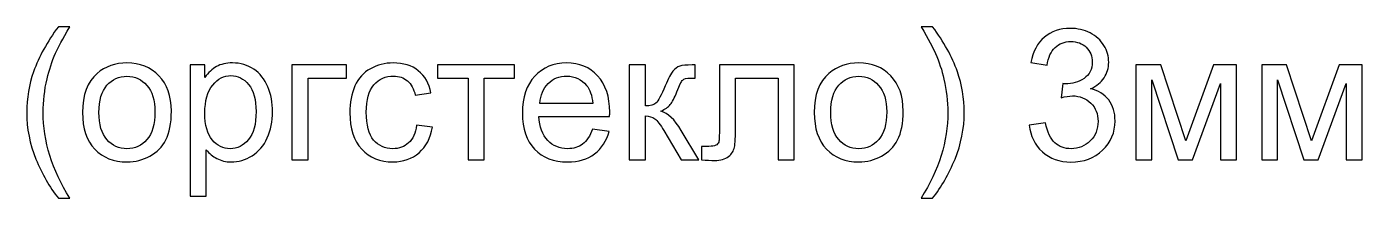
# Model space of a CAD drawing. Header units: centimetres. Extents: x -73.3 to 26.2, y -19.8 to 24.4.
# Drawn here: x 19.98 to 26.17, y 1.33 to 2.13 of the extents above; entities that cross this region are included whole.
import ezdxf

# ---------------------------------------------------------------- set-up
doc = ezdxf.new("R2010")
doc.units = ezdxf.units.CM
doc.header["$MEASUREMENT"] = 0
doc.layers.add('layer 1', color=7, linetype='Continuous')

msp = doc.modelspace()

# ---------------------------------------------------------------- linework, layer by layer
at = {"layer": 'layer 1', "color": 250}
for points, knots in [([(20.12897, 1.33345), (20.08805, 1.38524), (20.05333, 1.44577), (20.02497, 1.5152), (20.02497, 1.5152), (19.99661, 1.58463), (19.9825, 1.6566), (19.9825, 1.73096), (19.9825, 1.73096), (19.9825, 1.79658), (19.99308, 1.85937), (20.01425, 1.91934), (20.01425, 1.91934), (20.03908, 1.98905), (20.07732, 2.05848), (20.12897, 2.12763), (20.12897, 2.12763), (20.12897, 2.12763), (20.18231, 2.12763), (20.18231, 2.12763), (20.18231, 2.12763), (20.14901, 2.07033), (20.12685, 2.02941), (20.11613, 2.00486), (20.11613, 2.00486), (20.09934, 1.9669), (20.08607, 1.92725), (20.07648, 1.8859), (20.07648, 1.8859), (20.06462, 1.8344), (20.0587, 1.78261), (20.0587, 1.73054), (20.0587, 1.73054), (20.0587, 1.59803), (20.0999, 1.46567), (20.18231, 1.33345), (20.18231, 1.33345), (20.18231, 1.33345), (20.12897, 1.33345), (20.12897, 1.33345)], [0, 0, 0, 0, 0.0909091, 0.0909091, 0.0909091, 0.0909091, 0.1818182, 0.1818182, 0.1818182, 0.1818182, 0.2727273, 0.2727273, 0.2727273, 0.2727273, 0.3636364, 0.3636364, 0.3636364, 0.3636364, 0.4545455, 0.4545455, 0.4545455, 0.4545455, 0.5454545, 0.5454545, 0.5454545, 0.5454545, 0.6363636, 0.6363636, 0.6363636, 0.6363636, 0.7272727, 0.7272727, 0.7272727, 0.7272727, 0.8181818, 0.8181818, 0.8181818, 0.8181818, 1, 1, 1, 1]), ([(24.17647, 1.33345), (24.17647, 1.33345), (24.12313, 1.33345), (24.12313, 1.33345), (24.12313, 1.33345), (24.20554, 1.46567), (24.24674, 1.59803), (24.24674, 1.73054), (24.24674, 1.73054), (24.24674, 1.78233), (24.24081, 1.83369), (24.22896, 1.88463), (24.22896, 1.88463), (24.21965, 1.92598), (24.20652, 1.96563), (24.18973, 2.00373), (24.18973, 2.00373), (24.17901, 2.02842), (24.15671, 2.06977), (24.12313, 2.12763), (24.12313, 2.12763), (24.12313, 2.12763), (24.17647, 2.12763), (24.17647, 2.12763), (24.17647, 2.12763), (24.22811, 2.05848), (24.26636, 1.98905), (24.29119, 1.91934), (24.29119, 1.91934), (24.31236, 1.85937), (24.32294, 1.79658), (24.32294, 1.73096), (24.32294, 1.73096), (24.32294, 1.6566), (24.30869, 1.58463), (24.28018, 1.5152), (24.28018, 1.5152), (24.25182, 1.44577), (24.21725, 1.38524), (24.17647, 1.33345)], [0, 0, 0, 0, 0.0909091, 0.0909091, 0.0909091, 0.0909091, 0.1818182, 0.1818182, 0.1818182, 0.1818182, 0.2727273, 0.2727273, 0.2727273, 0.2727273, 0.3636364, 0.3636364, 0.3636364, 0.3636364, 0.4545455, 0.4545455, 0.4545455, 0.4545455, 0.5454545, 0.5454545, 0.5454545, 0.5454545, 0.6363636, 0.6363636, 0.6363636, 0.6363636, 0.7272727, 0.7272727, 0.7272727, 0.7272727, 0.8181818, 0.8181818, 0.8181818, 0.8181818, 1, 1, 1, 1]), ([(24.62421, 1.67212), (24.62421, 1.67212), (24.69872, 1.68228), (24.69872, 1.68228), (24.69872, 1.68228), (24.70732, 1.63994), (24.72172, 1.60946), (24.74218, 1.59084), (24.74218, 1.59084), (24.76264, 1.57221), (24.78776, 1.5629), (24.81753, 1.5629), (24.81753, 1.5629), (24.85281, 1.5629), (24.88259, 1.57503), (24.90657, 1.5993), (24.90657, 1.5993), (24.93056, 1.62357), (24.94256, 1.65363), (24.94256, 1.68947), (24.94256, 1.68947), (24.94256, 1.72362), (24.93141, 1.75185), (24.90897, 1.77414), (24.90897, 1.77414), (24.88668, 1.7963), (24.85831, 1.80744), (24.82374, 1.80744), (24.82374, 1.80744), (24.80963, 1.80744), (24.79213, 1.80462), (24.77111, 1.79912), (24.77111, 1.79912), (24.77111, 1.79912), (24.77943, 1.86431), (24.77943, 1.86431), (24.77943, 1.86431), (24.78437, 1.86375), (24.78846, 1.86346), (24.79143, 1.86346), (24.79143, 1.86346), (24.82332, 1.86346), (24.85182, 1.87179), (24.87736, 1.8883), (24.87736, 1.8883), (24.90276, 1.90481), (24.91546, 1.93021), (24.91546, 1.9645), (24.91546, 1.9645), (24.91546, 1.99174), (24.90615, 2.01431), (24.88767, 2.03223), (24.88767, 2.03223), (24.86918, 2.05016), (24.84533, 2.05905), (24.81612, 2.05905), (24.81612, 2.05905), (24.78705, 2.05905), (24.76292, 2.04987), (24.74359, 2.03153), (24.74359, 2.03153), (24.72426, 2.01318), (24.71184, 1.98567), (24.70634, 1.94898), (24.70634, 1.94898), (24.70634, 1.94898), (24.63183, 1.96253), (24.63183, 1.96253), (24.63183, 1.96253), (24.641, 2.01248), (24.6616, 2.05128), (24.69392, 2.0788), (24.69392, 2.0788), (24.72609, 2.10632), (24.76631, 2.12001), (24.81429, 2.12001), (24.81429, 2.12001), (24.84731, 2.12001), (24.87779, 2.11295), (24.90559, 2.0987), (24.90559, 2.0987), (24.93353, 2.08459), (24.95483, 2.06525), (24.96951, 2.04084), (24.96951, 2.04084), (24.98433, 2.01629), (24.99166, 1.99032), (24.99166, 1.96281), (24.99166, 1.96281), (24.99166, 1.9367), (24.98461, 1.91299), (24.97064, 1.89155), (24.97064, 1.89155), (24.95653, 1.8701), (24.93564, 1.85302), (24.90813, 1.84032), (24.90813, 1.84032), (24.94397, 1.83214), (24.97177, 1.81492), (24.99166, 1.78882), (24.99166, 1.78882), (25.01142, 1.76285), (25.0213, 1.73011), (25.0213, 1.69103), (25.0213, 1.69103), (25.0213, 1.63811), (25.00197, 1.59309), (24.96344, 1.55626), (24.96344, 1.55626), (24.92478, 1.51943), (24.87595, 1.50109), (24.81697, 1.50109), (24.81697, 1.50109), (24.76377, 1.50109), (24.7196, 1.51704), (24.68446, 1.54879), (24.68446, 1.54879), (24.64919, 1.58054), (24.62915, 1.6216), (24.62421, 1.67212)], [0, 0, 0, 0, 0.0322581, 0.0322581, 0.0322581, 0.0322581, 0.0645161, 0.0645161, 0.0645161, 0.0645161, 0.0967742, 0.0967742, 0.0967742, 0.0967742, 0.1290323, 0.1290323, 0.1290323, 0.1290323, 0.1612903, 0.1612903, 0.1612903, 0.1612903, 0.1935484, 0.1935484, 0.1935484, 0.1935484, 0.2258065, 0.2258065, 0.2258065, 0.2258065, 0.2580645, 0.2580645, 0.2580645, 0.2580645, 0.2903226, 0.2903226, 0.2903226, 0.2903226, 0.3225806, 0.3225806, 0.3225806, 0.3225806, 0.3548387, 0.3548387, 0.3548387, 0.3548387, 0.3870968, 0.3870968, 0.3870968, 0.3870968, 0.4193548, 0.4193548, 0.4193548, 0.4193548, 0.4516129, 0.4516129, 0.4516129, 0.4516129, 0.483871, 0.483871, 0.483871, 0.483871, 0.516129, 0.516129, 0.516129, 0.516129, 0.5483871, 0.5483871, 0.5483871, 0.5483871, 0.5806452, 0.5806452, 0.5806452, 0.5806452, 0.6129032, 0.6129032, 0.6129032, 0.6129032, 0.6451613, 0.6451613, 0.6451613, 0.6451613, 0.6774194, 0.6774194, 0.6774194, 0.6774194, 0.7096774, 0.7096774, 0.7096774, 0.7096774, 0.7419355, 0.7419355, 0.7419355, 0.7419355, 0.7741935, 0.7741935, 0.7741935, 0.7741935, 0.8064516, 0.8064516, 0.8064516, 0.8064516, 0.8387097, 0.8387097, 0.8387097, 0.8387097, 0.8709677, 0.8709677, 0.8709677, 0.8709677, 0.9032258, 0.9032258, 0.9032258, 0.9032258, 0.9354839, 0.9354839, 0.9354839, 0.9354839, 1, 1, 1, 1]), ([(20.24073, 1.73096), (20.24073, 1.8121), (20.26331, 1.87221), (20.3086, 1.9113), (20.3086, 1.9113), (20.34628, 1.94376), (20.39243, 1.95999), (20.44675, 1.95999), (20.44675, 1.95999), (20.50701, 1.95999), (20.5564, 1.94023), (20.59478, 1.90072), (20.59478, 1.90072), (20.63302, 1.86135), (20.65221, 1.80674), (20.65221, 1.73717), (20.65221, 1.73717), (20.65221, 1.68073), (20.64375, 1.63642), (20.62681, 1.6041), (20.62681, 1.6041), (20.60988, 1.57179), (20.58518, 1.54667), (20.55273, 1.52875), (20.55273, 1.52875), (20.52041, 1.51083), (20.48499, 1.50194), (20.44675, 1.50194), (20.44675, 1.50194), (20.38523, 1.50194), (20.33556, 1.52155), (20.2976, 1.56092), (20.2976, 1.56092), (20.25964, 1.60029), (20.24073, 1.65702), (20.24073, 1.73096)], [0, 0, 0, 0, 0.1, 0.1, 0.1, 0.1, 0.2, 0.2, 0.2, 0.2, 0.3, 0.3, 0.3, 0.3, 0.4, 0.4, 0.4, 0.4, 0.5, 0.5, 0.5, 0.5, 0.6, 0.6, 0.6, 0.6, 0.7, 0.7, 0.7, 0.7, 0.8, 0.8, 0.8, 0.8, 1, 1, 1, 1]), ([(20.73956, 1.34276), (20.73956, 1.34276), (20.73956, 1.95067), (20.73956, 1.95067), (20.73956, 1.95067), (20.73956, 1.95067), (20.80729, 1.95067), (20.80729, 1.95067), (20.80729, 1.95067), (20.80729, 1.95067), (20.80729, 1.89296), (20.80729, 1.89296), (20.80729, 1.89296), (20.82324, 1.91525), (20.8413, 1.93204), (20.86148, 1.94319), (20.86148, 1.94319), (20.88152, 1.95434), (20.90593, 1.95999), (20.93458, 1.95999), (20.93458, 1.95999), (20.97211, 1.95999), (21.00513, 1.95039), (21.03378, 1.93106), (21.03378, 1.93106), (21.06242, 1.91187), (21.08401, 1.88463), (21.09869, 1.84964), (21.09869, 1.84964), (21.11322, 1.8145), (21.12056, 1.77612), (21.12056, 1.73421), (21.12056, 1.73421), (21.12056, 1.68947), (21.11252, 1.64912), (21.09643, 1.61313), (21.09643, 1.61313), (21.08034, 1.57729), (21.05692, 1.54977), (21.02616, 1.53058), (21.02616, 1.53058), (20.99554, 1.51153), (20.96322, 1.50194), (20.92936, 1.50194), (20.92936, 1.50194), (20.90452, 1.50194), (20.88222, 1.50716), (20.86261, 1.5176), (20.86261, 1.5176), (20.84285, 1.52804), (20.82677, 1.54117), (20.81407, 1.55711), (20.81407, 1.55711), (20.81407, 1.55711), (20.81407, 1.34276), (20.81407, 1.34276), (20.81407, 1.34276), (20.81407, 1.34276), (20.73956, 1.34276), (20.73956, 1.34276)], [0, 0, 0, 0, 0.0625, 0.0625, 0.0625, 0.0625, 0.125, 0.125, 0.125, 0.125, 0.1875, 0.1875, 0.1875, 0.1875, 0.25, 0.25, 0.25, 0.25, 0.3125, 0.3125, 0.3125, 0.3125, 0.375, 0.375, 0.375, 0.375, 0.4375, 0.4375, 0.4375, 0.4375, 0.5, 0.5, 0.5, 0.5, 0.5625, 0.5625, 0.5625, 0.5625, 0.625, 0.625, 0.625, 0.625, 0.6875, 0.6875, 0.6875, 0.6875, 0.75, 0.75, 0.75, 0.75, 0.8125, 0.8125, 0.8125, 0.8125, 0.875, 0.875, 0.875, 0.875, 1, 1, 1, 1]), ([(21.21045, 1.95067), (21.21045, 1.95067), (21.4636, 1.95067), (21.4636, 1.95067), (21.4636, 1.95067), (21.4636, 1.95067), (21.4636, 1.88886), (21.4636, 1.88886), (21.4636, 1.88886), (21.4636, 1.88886), (21.28496, 1.88886), (21.28496, 1.88886), (21.28496, 1.88886), (21.28496, 1.88886), (21.28496, 1.51125), (21.28496, 1.51125), (21.28496, 1.51125), (21.28496, 1.51125), (21.21045, 1.51125), (21.21045, 1.51125), (21.21045, 1.51125), (21.21045, 1.51125), (21.21045, 1.95067), (21.21045, 1.95067)], [0, 0, 0, 0, 0.1428571, 0.1428571, 0.1428571, 0.1428571, 0.2857143, 0.2857143, 0.2857143, 0.2857143, 0.4285714, 0.4285714, 0.4285714, 0.4285714, 0.5714286, 0.5714286, 0.5714286, 0.5714286, 0.7142857, 0.7142857, 0.7142857, 0.7142857, 1, 1, 1, 1]), ([(21.78759, 1.67212), (21.78759, 1.67212), (21.8604, 1.66196), (21.8604, 1.66196), (21.8604, 1.66196), (21.85236, 1.61186), (21.83204, 1.57277), (21.79916, 1.54441), (21.79916, 1.54441), (21.76628, 1.51605), (21.72578, 1.50194), (21.67795, 1.50194), (21.67795, 1.50194), (21.61798, 1.50194), (21.56971, 1.52155), (21.53331, 1.56078), (21.53331, 1.56078), (21.49676, 1.60001), (21.47856, 1.65617), (21.47856, 1.72927), (21.47856, 1.72927), (21.47856, 1.77668), (21.48646, 1.81803), (21.50212, 1.85359), (21.50212, 1.85359), (21.51779, 1.88901), (21.54163, 1.91568), (21.57381, 1.93331), (21.57381, 1.93331), (21.60584, 1.9511), (21.64069, 1.95999), (21.67851, 1.95999), (21.67851, 1.95999), (21.72607, 1.95999), (21.76515, 1.94799), (21.79535, 1.92386), (21.79535, 1.92386), (21.82569, 1.89973), (21.84516, 1.86544), (21.85363, 1.82113), (21.85363, 1.82113), (21.85363, 1.82113), (21.78166, 1.81012), (21.78166, 1.81012), (21.78166, 1.81012), (21.77475, 1.83962), (21.76261, 1.86177), (21.74498, 1.87673), (21.74498, 1.87673), (21.72748, 1.89155), (21.70631, 1.89902), (21.68148, 1.89902), (21.68148, 1.89902), (21.64394, 1.89902), (21.61346, 1.88562), (21.58989, 1.85881), (21.58989, 1.85881), (21.56647, 1.83186), (21.55476, 1.78952), (21.55476, 1.73138), (21.55476, 1.73138), (21.55476, 1.6724), (21.56605, 1.62964), (21.58862, 1.60297), (21.58862, 1.60297), (21.61134, 1.5763), (21.64084, 1.5629), (21.6771, 1.5629), (21.6771, 1.5629), (21.70645, 1.5629), (21.73086, 1.57179), (21.75034, 1.58971), (21.75034, 1.58971), (21.76995, 1.60749), (21.78237, 1.635), (21.78759, 1.67212)], [0, 0, 0, 0, 0.05, 0.05, 0.05, 0.05, 0.1, 0.1, 0.1, 0.1, 0.15, 0.15, 0.15, 0.15, 0.2, 0.2, 0.2, 0.2, 0.25, 0.25, 0.25, 0.25, 0.3, 0.3, 0.3, 0.3, 0.35, 0.35, 0.35, 0.35, 0.4, 0.4, 0.4, 0.4, 0.45, 0.45, 0.45, 0.45, 0.5, 0.5, 0.5, 0.5, 0.55, 0.55, 0.55, 0.55, 0.6, 0.6, 0.6, 0.6, 0.65, 0.65, 0.65, 0.65, 0.7, 0.7, 0.7, 0.7, 0.75, 0.75, 0.75, 0.75, 0.8, 0.8, 0.8, 0.8, 0.85, 0.85, 0.85, 0.85, 0.9, 0.9, 0.9, 0.9, 1, 1, 1, 1]), ([(21.88496, 1.95067), (21.88496, 1.95067), (22.24056, 1.95067), (22.24056, 1.95067), (22.24056, 1.95067), (22.24056, 1.95067), (22.24056, 1.88886), (22.24056, 1.88886), (22.24056, 1.88886), (22.24056, 1.88886), (22.10002, 1.88886), (22.10002, 1.88886), (22.10002, 1.88886), (22.10002, 1.88886), (22.10002, 1.51125), (22.10002, 1.51125), (22.10002, 1.51125), (22.10002, 1.51125), (22.02551, 1.51125), (22.02551, 1.51125), (22.02551, 1.51125), (22.02551, 1.51125), (22.02551, 1.88886), (22.02551, 1.88886), (22.02551, 1.88886), (22.02551, 1.88886), (21.88496, 1.88886), (21.88496, 1.88886), (21.88496, 1.88886), (21.88496, 1.88886), (21.88496, 1.95067), (21.88496, 1.95067)], [0, 0, 0, 0, 0.1111111, 0.1111111, 0.1111111, 0.1111111, 0.2222222, 0.2222222, 0.2222222, 0.2222222, 0.3333333, 0.3333333, 0.3333333, 0.3333333, 0.4444444, 0.4444444, 0.4444444, 0.4444444, 0.5555556, 0.5555556, 0.5555556, 0.5555556, 0.6666667, 0.6666667, 0.6666667, 0.6666667, 0.7777778, 0.7777778, 0.7777778, 0.7777778, 1, 1, 1, 1]), ([(22.60195, 1.65349), (22.60195, 1.65349), (22.679, 1.64333), (22.679, 1.64333), (22.679, 1.64333), (22.667, 1.5986), (22.64457, 1.56374), (22.61183, 1.53905), (22.61183, 1.53905), (22.57909, 1.51435), (22.53732, 1.50194), (22.48638, 1.50194), (22.48638, 1.50194), (22.42232, 1.50194), (22.37152, 1.52169), (22.33398, 1.5612), (22.33398, 1.5612), (22.29644, 1.60057), (22.27768, 1.65603), (22.27768, 1.72729), (22.27768, 1.72729), (22.27768, 1.80095), (22.29659, 1.85824), (22.33454, 1.89888), (22.33454, 1.89888), (22.3725, 1.93967), (22.42175, 1.95999), (22.48229, 1.95999), (22.48229, 1.95999), (22.54085, 1.95999), (22.58869, 1.94009), (22.6258, 1.90015), (22.6258, 1.90015), (22.66291, 1.86022), (22.68154, 1.80406), (22.68154, 1.73167), (22.68154, 1.73167), (22.68154, 1.72729), (22.6814, 1.72066), (22.68112, 1.71191), (22.68112, 1.71191), (22.68112, 1.71191), (22.35388, 1.71191), (22.35388, 1.71191), (22.35388, 1.71191), (22.3567, 1.66379), (22.37025, 1.62682), (22.3948, 1.60128), (22.3948, 1.60128), (22.41921, 1.57574), (22.44983, 1.5629), (22.48638, 1.5629), (22.48638, 1.5629), (22.51362, 1.5629), (22.5369, 1.57009), (22.55609, 1.58449), (22.55609, 1.58449), (22.57542, 1.59888), (22.59066, 1.62188), (22.60195, 1.65349)], [0, 0, 0, 0, 0.0625, 0.0625, 0.0625, 0.0625, 0.125, 0.125, 0.125, 0.125, 0.1875, 0.1875, 0.1875, 0.1875, 0.25, 0.25, 0.25, 0.25, 0.3125, 0.3125, 0.3125, 0.3125, 0.375, 0.375, 0.375, 0.375, 0.4375, 0.4375, 0.4375, 0.4375, 0.5, 0.5, 0.5, 0.5, 0.5625, 0.5625, 0.5625, 0.5625, 0.625, 0.625, 0.625, 0.625, 0.6875, 0.6875, 0.6875, 0.6875, 0.75, 0.75, 0.75, 0.75, 0.8125, 0.8125, 0.8125, 0.8125, 0.875, 0.875, 0.875, 0.875, 1, 1, 1, 1]), ([(22.77227, 1.95067), (22.77227, 1.95067), (22.84678, 1.95067), (22.84678, 1.95067), (22.84678, 1.95067), (22.84678, 1.95067), (22.84678, 1.76102), (22.84678, 1.76102), (22.84678, 1.76102), (22.87049, 1.76102), (22.88714, 1.76553), (22.89673, 1.77471), (22.89673, 1.77471), (22.90619, 1.78374), (22.92016, 1.81012), (22.93879, 1.85401), (22.93879, 1.85401), (22.95346, 1.88872), (22.96531, 1.91158), (22.97435, 1.92259), (22.97435, 1.92259), (22.98352, 1.9336), (22.99396, 1.94108), (23.00581, 1.94489), (23.00581, 1.94489), (23.01781, 1.9487), (23.03686, 1.95067), (23.06296, 1.95067), (23.06296, 1.95067), (23.06296, 1.95067), (23.07792, 1.95067), (23.07792, 1.95067), (23.07792, 1.95067), (23.07792, 1.95067), (23.07792, 1.88929), (23.07792, 1.88929), (23.07792, 1.88929), (23.07792, 1.88929), (23.05718, 1.88971), (23.05718, 1.88971), (23.05718, 1.88971), (23.03756, 1.88971), (23.025, 1.88675), (23.0195, 1.88096), (23.0195, 1.88096), (23.01372, 1.87489), (23.00483, 1.85683), (22.99297, 1.82678), (22.99297, 1.82678), (22.98168, 1.79799), (22.97138, 1.77809), (22.96193, 1.76709), (22.96193, 1.76709), (22.95261, 1.75608), (22.93808, 1.74606), (22.91847, 1.73689), (22.91847, 1.73689), (22.9505, 1.72828), (22.98211, 1.69851), (23.01315, 1.64742), (23.01315, 1.64742), (23.01315, 1.64742), (23.09485, 1.51125), (23.09485, 1.51125), (23.09485, 1.51125), (23.09485, 1.51125), (23.01301, 1.51125), (23.01301, 1.51125), (23.01301, 1.51125), (23.01301, 1.51125), (22.93244, 1.647), (22.93244, 1.647), (22.93244, 1.647), (22.91621, 1.67452), (22.9021, 1.69258), (22.8901, 1.70133), (22.8901, 1.70133), (22.87797, 1.71008), (22.86357, 1.71445), (22.84678, 1.71445), (22.84678, 1.71445), (22.84678, 1.71445), (22.84678, 1.51125), (22.84678, 1.51125), (22.84678, 1.51125), (22.84678, 1.51125), (22.77227, 1.51125), (22.77227, 1.51125), (22.77227, 1.51125), (22.77227, 1.51125), (22.77227, 1.95067), (22.77227, 1.95067)], [0, 0, 0, 0, 0.0416667, 0.0416667, 0.0416667, 0.0416667, 0.0833333, 0.0833333, 0.0833333, 0.0833333, 0.125, 0.125, 0.125, 0.125, 0.1666667, 0.1666667, 0.1666667, 0.1666667, 0.2083333, 0.2083333, 0.2083333, 0.2083333, 0.25, 0.25, 0.25, 0.25, 0.2916667, 0.2916667, 0.2916667, 0.2916667, 0.3333333, 0.3333333, 0.3333333, 0.3333333, 0.375, 0.375, 0.375, 0.375, 0.4166667, 0.4166667, 0.4166667, 0.4166667, 0.4583333, 0.4583333, 0.4583333, 0.4583333, 0.5, 0.5, 0.5, 0.5, 0.5416667, 0.5416667, 0.5416667, 0.5416667, 0.5833333, 0.5833333, 0.5833333, 0.5833333, 0.625, 0.625, 0.625, 0.625, 0.6666667, 0.6666667, 0.6666667, 0.6666667, 0.7083333, 0.7083333, 0.7083333, 0.7083333, 0.75, 0.75, 0.75, 0.75, 0.7916667, 0.7916667, 0.7916667, 0.7916667, 0.8333333, 0.8333333, 0.8333333, 0.8333333, 0.875, 0.875, 0.875, 0.875, 0.9166667, 0.9166667, 0.9166667, 0.9166667, 1, 1, 1, 1]), ([(23.1894, 1.95067), (23.1894, 1.95067), (23.53569, 1.95067), (23.53569, 1.95067), (23.53569, 1.95067), (23.53569, 1.95067), (23.53569, 1.51167), (23.53569, 1.51167), (23.53569, 1.51167), (23.53569, 1.51167), (23.46118, 1.51167), (23.46118, 1.51167), (23.46118, 1.51167), (23.46118, 1.51167), (23.46118, 1.88886), (23.46118, 1.88886), (23.46118, 1.88886), (23.46118, 1.88886), (23.2639, 1.88886), (23.2639, 1.88886), (23.2639, 1.88886), (23.2639, 1.88886), (23.2639, 1.67028), (23.2639, 1.67028), (23.2639, 1.67028), (23.2639, 1.61934), (23.26221, 1.58576), (23.25897, 1.56939), (23.25897, 1.56939), (23.25558, 1.55316), (23.24655, 1.53905), (23.23173, 1.52691), (23.23173, 1.52691), (23.21677, 1.51478), (23.19532, 1.50871), (23.16724, 1.50871), (23.16724, 1.50871), (23.14989, 1.50871), (23.12985, 1.50984), (23.10727, 1.51196), (23.10727, 1.51196), (23.10727, 1.51196), (23.10727, 1.5739), (23.10727, 1.5739), (23.10727, 1.5739), (23.10727, 1.5739), (23.13987, 1.5739), (23.13987, 1.5739), (23.13987, 1.5739), (23.15525, 1.5739), (23.16625, 1.57546), (23.17289, 1.5787), (23.17289, 1.5787), (23.17952, 1.58181), (23.18389, 1.58689), (23.18615, 1.5938), (23.18615, 1.5938), (23.18827, 1.60071), (23.1894, 1.62315), (23.1894, 1.66111), (23.1894, 1.66111), (23.1894, 1.66111), (23.1894, 1.95067), (23.1894, 1.95067)], [0, 0, 0, 0, 0.0588235, 0.0588235, 0.0588235, 0.0588235, 0.1176471, 0.1176471, 0.1176471, 0.1176471, 0.1764706, 0.1764706, 0.1764706, 0.1764706, 0.2352941, 0.2352941, 0.2352941, 0.2352941, 0.2941176, 0.2941176, 0.2941176, 0.2941176, 0.3529412, 0.3529412, 0.3529412, 0.3529412, 0.4117647, 0.4117647, 0.4117647, 0.4117647, 0.4705882, 0.4705882, 0.4705882, 0.4705882, 0.5294118, 0.5294118, 0.5294118, 0.5294118, 0.5882353, 0.5882353, 0.5882353, 0.5882353, 0.6470588, 0.6470588, 0.6470588, 0.6470588, 0.7058824, 0.7058824, 0.7058824, 0.7058824, 0.7647059, 0.7647059, 0.7647059, 0.7647059, 0.8235294, 0.8235294, 0.8235294, 0.8235294, 0.8823529, 0.8823529, 0.8823529, 0.8823529, 1, 1, 1, 1]), ([(23.62853, 1.73096), (23.62853, 1.8121), (23.65111, 1.87221), (23.6964, 1.9113), (23.6964, 1.9113), (23.73408, 1.94376), (23.78023, 1.95999), (23.83455, 1.95999), (23.83455, 1.95999), (23.89481, 1.95999), (23.9442, 1.94023), (23.98258, 1.90072), (23.98258, 1.90072), (24.02082, 1.86135), (24.04001, 1.80674), (24.04001, 1.73717), (24.04001, 1.73717), (24.04001, 1.68073), (24.03155, 1.63642), (24.01461, 1.6041), (24.01461, 1.6041), (23.99768, 1.57179), (23.97298, 1.54667), (23.94053, 1.52875), (23.94053, 1.52875), (23.90821, 1.51083), (23.87279, 1.50194), (23.83455, 1.50194), (23.83455, 1.50194), (23.77303, 1.50194), (23.72336, 1.52155), (23.6854, 1.56092), (23.6854, 1.56092), (23.64744, 1.60029), (23.62853, 1.65702), (23.62853, 1.73096)], [0, 0, 0, 0, 0.1, 0.1, 0.1, 0.1, 0.2, 0.2, 0.2, 0.2, 0.3, 0.3, 0.3, 0.3, 0.4, 0.4, 0.4, 0.4, 0.5, 0.5, 0.5, 0.5, 0.6, 0.6, 0.6, 0.6, 0.7, 0.7, 0.7, 0.7, 0.8, 0.8, 0.8, 0.8, 1, 1, 1, 1]), ([(25.11796, 1.95067), (25.11796, 1.95067), (25.23254, 1.95067), (25.23254, 1.95067), (25.23254, 1.95067), (25.23254, 1.95067), (25.34868, 1.59902), (25.34868, 1.59902), (25.34868, 1.59902), (25.34868, 1.59902), (25.47723, 1.95067), (25.47723, 1.95067), (25.47723, 1.95067), (25.47723, 1.95067), (25.58363, 1.95067), (25.58363, 1.95067), (25.58363, 1.95067), (25.58363, 1.95067), (25.58363, 1.51125), (25.58363, 1.51125), (25.58363, 1.51125), (25.58363, 1.51125), (25.50912, 1.51125), (25.50912, 1.51125), (25.50912, 1.51125), (25.50912, 1.51125), (25.50912, 1.86502), (25.50912, 1.86502), (25.50912, 1.86502), (25.50912, 1.86502), (25.37972, 1.51125), (25.37972, 1.51125), (25.37972, 1.51125), (25.37972, 1.51125), (25.31312, 1.51125), (25.31312, 1.51125), (25.31312, 1.51125), (25.31312, 1.51125), (25.19077, 1.88195), (25.19077, 1.88195), (25.19077, 1.88195), (25.19077, 1.88195), (25.19077, 1.51125), (25.19077, 1.51125), (25.19077, 1.51125), (25.19077, 1.51125), (25.11796, 1.51125), (25.11796, 1.51125), (25.11796, 1.51125), (25.11796, 1.51125), (25.11796, 1.95067), (25.11796, 1.95067)], [0, 0, 0, 0, 0.0714286, 0.0714286, 0.0714286, 0.0714286, 0.1428571, 0.1428571, 0.1428571, 0.1428571, 0.2142857, 0.2142857, 0.2142857, 0.2142857, 0.2857143, 0.2857143, 0.2857143, 0.2857143, 0.3571429, 0.3571429, 0.3571429, 0.3571429, 0.4285714, 0.4285714, 0.4285714, 0.4285714, 0.5, 0.5, 0.5, 0.5, 0.5714286, 0.5714286, 0.5714286, 0.5714286, 0.6428571, 0.6428571, 0.6428571, 0.6428571, 0.7142857, 0.7142857, 0.7142857, 0.7142857, 0.7857143, 0.7857143, 0.7857143, 0.7857143, 0.8571429, 0.8571429, 0.8571429, 0.8571429, 1, 1, 1, 1]), ([(25.70005, 1.95067), (25.70005, 1.95067), (25.81463, 1.95067), (25.81463, 1.95067), (25.81463, 1.95067), (25.81463, 1.95067), (25.93077, 1.59902), (25.93077, 1.59902), (25.93077, 1.59902), (25.93077, 1.59902), (26.05932, 1.95067), (26.05932, 1.95067), (26.05932, 1.95067), (26.05932, 1.95067), (26.16572, 1.95067), (26.16572, 1.95067), (26.16572, 1.95067), (26.16572, 1.95067), (26.16572, 1.51125), (26.16572, 1.51125), (26.16572, 1.51125), (26.16572, 1.51125), (26.09121, 1.51125), (26.09121, 1.51125), (26.09121, 1.51125), (26.09121, 1.51125), (26.09121, 1.86502), (26.09121, 1.86502), (26.09121, 1.86502), (26.09121, 1.86502), (25.96181, 1.51125), (25.96181, 1.51125), (25.96181, 1.51125), (25.96181, 1.51125), (25.89521, 1.51125), (25.89521, 1.51125), (25.89521, 1.51125), (25.89521, 1.51125), (25.77286, 1.88195), (25.77286, 1.88195), (25.77286, 1.88195), (25.77286, 1.88195), (25.77286, 1.51125), (25.77286, 1.51125), (25.77286, 1.51125), (25.77286, 1.51125), (25.70005, 1.51125), (25.70005, 1.51125), (25.70005, 1.51125), (25.70005, 1.51125), (25.70005, 1.95067), (25.70005, 1.95067)], [0, 0, 0, 0, 0.0714286, 0.0714286, 0.0714286, 0.0714286, 0.1428571, 0.1428571, 0.1428571, 0.1428571, 0.2142857, 0.2142857, 0.2142857, 0.2142857, 0.2857143, 0.2857143, 0.2857143, 0.2857143, 0.3571429, 0.3571429, 0.3571429, 0.3571429, 0.4285714, 0.4285714, 0.4285714, 0.4285714, 0.5, 0.5, 0.5, 0.5, 0.5714286, 0.5714286, 0.5714286, 0.5714286, 0.6428571, 0.6428571, 0.6428571, 0.6428571, 0.7142857, 0.7142857, 0.7142857, 0.7142857, 0.7857143, 0.7857143, 0.7857143, 0.7857143, 0.8571429, 0.8571429, 0.8571429, 0.8571429, 1, 1, 1, 1]), ([(20.31693, 1.73082), (20.31693, 1.67466), (20.32921, 1.63261), (20.35376, 1.60481), (20.35376, 1.60481), (20.37846, 1.57687), (20.40936, 1.5629), (20.44675, 1.5629), (20.44675, 1.5629), (20.48372, 1.5629), (20.51449, 1.57687), (20.53918, 1.60495), (20.53918, 1.60495), (20.56373, 1.63303), (20.57601, 1.67579), (20.57601, 1.73322), (20.57601, 1.73322), (20.57601, 1.78741), (20.56359, 1.82847), (20.5389, 1.85627), (20.5389, 1.85627), (20.5142, 1.88421), (20.48344, 1.89818), (20.44675, 1.89818), (20.44675, 1.89818), (20.40936, 1.89818), (20.37846, 1.88435), (20.35376, 1.85655), (20.35376, 1.85655), (20.32921, 1.82875), (20.31693, 1.78684), (20.31693, 1.73082)], [0, 0, 0, 0, 0.1111111, 0.1111111, 0.1111111, 0.1111111, 0.2222222, 0.2222222, 0.2222222, 0.2222222, 0.3333333, 0.3333333, 0.3333333, 0.3333333, 0.4444444, 0.4444444, 0.4444444, 0.4444444, 0.5555556, 0.5555556, 0.5555556, 0.5555556, 0.6666667, 0.6666667, 0.6666667, 0.6666667, 0.7777778, 0.7777778, 0.7777778, 0.7777778, 1, 1, 1, 1]), ([(20.80729, 1.72828), (20.80729, 1.67198), (20.81872, 1.63035), (20.84144, 1.6034), (20.84144, 1.6034), (20.8643, 1.57644), (20.89196, 1.5629), (20.92442, 1.5629), (20.92442, 1.5629), (20.95744, 1.5629), (20.98566, 1.57687), (21.00908, 1.60481), (21.00908, 1.60481), (21.03265, 1.63275), (21.04436, 1.67593), (21.04436, 1.73449), (21.04436, 1.73449), (21.04436, 1.79037), (21.03293, 1.83214), (21.00993, 1.85994), (21.00993, 1.85994), (20.98693, 1.88774), (20.95955, 1.90156), (20.92766, 1.90156), (20.92766, 1.90156), (20.89605, 1.90156), (20.86811, 1.88675), (20.84384, 1.85726), (20.84384, 1.85726), (20.81943, 1.82762), (20.80729, 1.78472), (20.80729, 1.72828)], [0, 0, 0, 0, 0.1111111, 0.1111111, 0.1111111, 0.1111111, 0.2222222, 0.2222222, 0.2222222, 0.2222222, 0.3333333, 0.3333333, 0.3333333, 0.3333333, 0.4444444, 0.4444444, 0.4444444, 0.4444444, 0.5555556, 0.5555556, 0.5555556, 0.5555556, 0.6666667, 0.6666667, 0.6666667, 0.6666667, 0.7777778, 0.7777778, 0.7777778, 0.7777778, 1, 1, 1, 1]), ([(22.35811, 1.77287), (22.35811, 1.77287), (22.6028, 1.77287), (22.6028, 1.77287), (22.6028, 1.77287), (22.59955, 1.80984), (22.5901, 1.8375), (22.57472, 1.85599), (22.57472, 1.85599), (22.55115, 1.88463), (22.52039, 1.89902), (22.48271, 1.89902), (22.48271, 1.89902), (22.44856, 1.89902), (22.41992, 1.88759), (22.39663, 1.86473), (22.39663, 1.86473), (22.37349, 1.84187), (22.36065, 1.81125), (22.35811, 1.77287)], [0, 0, 0, 0, 0.1666667, 0.1666667, 0.1666667, 0.1666667, 0.3333333, 0.3333333, 0.3333333, 0.3333333, 0.5, 0.5, 0.5, 0.5, 0.6666667, 0.6666667, 0.6666667, 0.6666667, 1, 1, 1, 1]), ([(23.70473, 1.73082), (23.70473, 1.67466), (23.71701, 1.63261), (23.74156, 1.60481), (23.74156, 1.60481), (23.76626, 1.57687), (23.79716, 1.5629), (23.83455, 1.5629), (23.83455, 1.5629), (23.87152, 1.5629), (23.90229, 1.57687), (23.92698, 1.60495), (23.92698, 1.60495), (23.95153, 1.63303), (23.96381, 1.67579), (23.96381, 1.73322), (23.96381, 1.73322), (23.96381, 1.78741), (23.95139, 1.82847), (23.9267, 1.85627), (23.9267, 1.85627), (23.902, 1.88421), (23.87124, 1.89818), (23.83455, 1.89818), (23.83455, 1.89818), (23.79716, 1.89818), (23.76626, 1.88435), (23.74156, 1.85655), (23.74156, 1.85655), (23.71701, 1.82875), (23.70473, 1.78684), (23.70473, 1.73082)], [0, 0, 0, 0, 0.1111111, 0.1111111, 0.1111111, 0.1111111, 0.2222222, 0.2222222, 0.2222222, 0.2222222, 0.3333333, 0.3333333, 0.3333333, 0.3333333, 0.4444444, 0.4444444, 0.4444444, 0.4444444, 0.5555556, 0.5555556, 0.5555556, 0.5555556, 0.6666667, 0.6666667, 0.6666667, 0.6666667, 0.7777778, 0.7777778, 0.7777778, 0.7777778, 1, 1, 1, 1])]:
    msp.add_open_spline(points, degree=3, knots=knots, dxfattribs=at)

doc.saveas('drawing.dxf')
